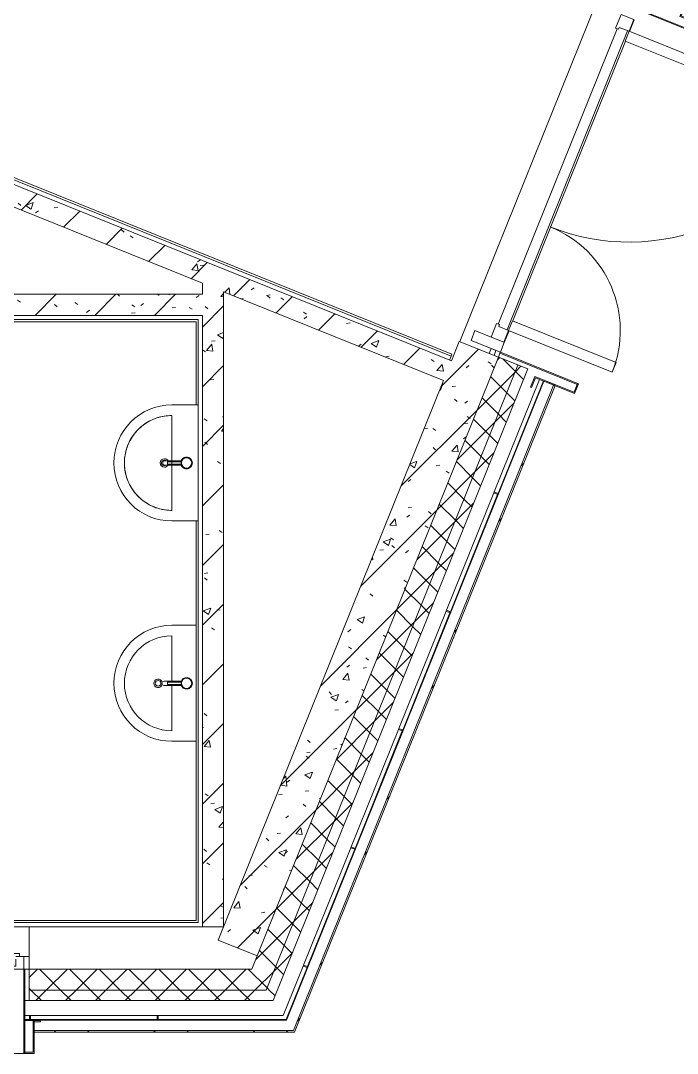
# Model space of a CAD drawing. Header units: millimetres. Extents: x -584918 to 2941280, y 3000189 to 4229862.
# Drawn here: x -414125 to -411009, y 3670675 to 3675572 of the extents above; entities that cross this region are included whole.
import ezdxf

# ---------------------------------------------------------------- set-up
doc = ezdxf.new("R2010")
doc.units = ezdxf.units.MM
for name, color, linetype, lineweight in [('_ Окна', 7, 'Continuous', 0), ('Витраж', 7, 'Continuous', 0), ('Двери', 7, 'Continuous', 0), ('Обобщенные модели', 7, 'Continuous', 0), ('Окна', 7, 'Continuous', 0), ('Панели витража', 7, 'Continuous', 0), ('Перекрытие', 7, 'Continuous', 0), ('Сантехника', 7, 'Continuous', 0), ('Стены', 7, 'Continuous', 0), ('Стены внутренние', 7, 'Continuous', 0), ('Стены наружные', 7, 'Continuous', 0), ('Стены несущие', 7, 'Continuous', 0), ('Стены отделка', 7, 'Continuous', 0), ('Стены перегородки', 7, 'Continuous', 0), ('Стены штриховка', 7, 'Continuous', 0)]:
    doc.layers.add(name, color=color, linetype=linetype, lineweight=lineweight)
pattern_1 = [(45, (-437515.92, 3663725.22), (-141.4214, 141.4214), [])]
pattern_2 = [(50, (-437515.92, 3663725.22), (364.368, -31.8783), [38.1, -419.1]), (355, (-437515.92, 3663725.2), (-70.486, 382.1133), [30.48, -335.28]), (100.451, (-437485.56, 3663722.56), (293.885, 350.2334), [32.38, -356.18]), (46.184, (-437515.92, 3663826.8), (542.1585, -84.086), [57.15, -628.65]), (96.636, (-437470.74, 3663819.8), (474.805, 494.855), [48.57, -534.27]), (351.184, (-437515.9, 3663826.8), (474.81, 494.85), [45.72, -502.92]), (21, (-437465.12, 3663801.42), (303.2285, -204.5305), [38.1, -419.1]), (326, (-437465.12, 3663801.4), (123.604, 368.376), [30.48, -335.28]), (71.451, (-437439.86, 3663784.37), (426.834, 163.8427), [32.38, -356.18]), (37.5, (-437515.92, 3663725.22), (6.17665, 169.11015), [16.764, -314.452, 16.764, -323.596, -336.55]), (37.5, (-437515.92, 3663725.22), (6.17665, 169.11015), [-671.576, 16.764, -319.786]), (7.5, (-437515.92, 3663725.22), (133.6389, 200.3615), [16.764, -177.292, 16.764, -306.832, -128.27]), (7.5, (-437515.92, 3663725.22), (133.6389, 200.3615), [-517.652, 16.764, -111.506]), (327.5, (-437629.21, 3663725.22), (271.1818, -11.45836), [16.764, -110.236, 16.764, -379.476, -525.78]), (327.5, (-437629.21, 3663725.22), (271.1818, -11.45836), [-523.24, 16.764, -509.016]), (317.5, (-437680, 3663725.22), (296.2585, 50.8528), [16.764, -148.336, 16.764, -246.38, -373.38]), (317.5, (-437680, 3663725.22), (296.2585, 50.8528), [-428.244, 16.764, -356.616])]
pattern_3 = [(45, (-437515.92, 3663725.22), (-235.7317, 235.7317), []), (45, (-437358.77, 3663725.22), (-235.7317, 235.7317), [])]
pattern_4 = [(45, (-437515.92, 3663725.22), (-70.71068, 70.71068), []), (135, (-437515.92, 3663725.22), (-70.71068, -70.71068), [])]

# ---------------------------------------------------------------- blocks, each defined once
blk = doc.blocks.new('ADSK_Умывальник_Полукруглый_Керамический_ГОСТ30493-96 с переливом - 2-ой величины-V139-АР Этаж 01')
at = {"layer": 'Сантехника', "color": 253, "true_color": 0xaaaaaa}
for p, q in [((24233.1, 10024.3), (24108.1, 10024.3)), ((24108.1, 9974.3), (24108.1, 9759.3)), ((24108.1, 9739.4), (24108.1, 9524.3)), ((24108.1, 9474.3), (24233.1, 9474.3))]:
    blk.add_line(p, q, dxfattribs=at)
at = {"layer": 'Сантехника', "color": 253, "true_color": 0xaaaaaa, "flags": 128}
blk.add_lwpolyline([(24108.1, 9974.3), (24099.1, 9974.2), (24090.1, 9973.6), (24081.2, 9972.7), (24072.3, 9971.5), (24063.4, 9969.8), (24054.6, 9967.9), (24045.9, 9965.6), (24037.3, 9962.9), (24028.9, 9959.9), (24020.5, 9956.6), (24012.3, 9952.9), (24004.2, 9948.9), (23996.3, 9944.6), (23988.6, 9940), (23981.1, 9935), (23973.8, 9929.8), (23966.6, 9924.3), (23959.8, 9918.5), (23953.1, 9912.4), (23946.7, 9906.1), (23940.6, 9899.5), (23934.7, 9892.7), (23929.1, 9885.6), (23923.8, 9878.4), (23918.8, 9870.9), (23914.1, 9863.2), (23909.7, 9855.4), (23905.6, 9847.4), (23901.8, 9839.2), (23898.4, 9830.9), (23895.3, 9822.4), (23892.6, 9813.8), (23890.2, 9805.2), (23888.1, 9796.4), (23886.4, 9787.6), (23885, 9778.7), (23884.1, 9769.7), (23883.4, 9760.8), (23883.1, 9751.8), (23883.2, 9742.8), (23883.7, 9733.8), (23884.5, 9724.8), (23885.6, 9715.9), (23887.1, 9707), (23889, 9698.2), (23891.2, 9689.5), (23893.8, 9680.9), (23896.7, 9672.3), (23900, 9664), (23903.5, 9655.7), (23907.4, 9647.6), (23911.7, 9639.6), (23916.2, 9631.9), (23921.1, 9624.3), (23926.2, 9616.9), (23931.7, 9609.8), (23937.4, 9602.8), (23943.4, 9596.1), (23949.6, 9589.6), (23956.1, 9583.4), (23962.9, 9577.5), (23969.9, 9571.8), (23977.1, 9566.4), (23984.5, 9561.3), (23992.1, 9556.5), (23999.9, 9552), (24007.9, 9547.9), (24016.1, 9544), (24024.3, 9540.5), (24032.8, 9537.3), (24041.3, 9534.5), (24049.9, 9532), (24058.7, 9529.8), (24067.5, 9528), (24076.4, 9526.6), (24085.3, 9525.5), (24094.3, 9524.8), (24103.3, 9524.4), (24108.1, 9524.3)], dxfattribs=at)
at = {"layer": 'Сантехника', "color": 253, "true_color": 0xaaaaaa}
for centre, radius, start, end in [((24108.1, 9749.3), 275, 90, 270), ((24108.1, 9749.3), 225, 90, 270), ((24073.1, 9749.3), 20, 90, 270), ((24073.1, 9749.3), 20, 30, 90), ((24073.1, 9749.3), 20, 270, 330)]:
    blk.add_arc(centre, radius, start, end, dxfattribs=at)
blk = doc.blocks.new('ADSK_Смеситель_ГОСТ25809-96 - Для умывальника_Однорукояточный-V140-АР Этаж 01')
at = {"layer": 'Сантехника', "color": 253, "true_color": 0xaaaaaa}
for p, q in [((24072, 9759.3), (24068.1, 9759.3)), ((24094.7, 9759.3), (24072, 9759.3)), ((24107.9, 9755.3), (24087.1, 9755.3)), ((24087.1, 9754.3), (24087.1, 9755.3)), ((24087.1, 9755.3), (24087.1, 9754.3)), ((24087.1, 9744.3), (24087.1, 9754.3)), ((24152.9, 9759.3), (24094.7, 9759.3)), ((24153.5, 9755.3), (24107.9, 9755.3)), ((24108, 9754.3), (24108, 9744.3)), ((24068.1, 9739.3), (24072, 9739.3)), ((24072, 9739.3), (24094.7, 9739.3)), ((24087.1, 9744.3), (24087.1, 9743.3)), ((24087.1, 9743.3), (24087.1, 9744.3)), ((24087.1, 9743.3), (24107.9, 9743.3)), ((24094.7, 9739.3), (24152.9, 9739.3)), ((24107.9, 9743.3), (24153.5, 9743.3))]:
    blk.add_line(p, q, dxfattribs=at)
for radius, start, end in [(27.5, 90, 168.9224), (27.5, 135, 168.0233), (24.5, 90, 270), (24.5, 165, 169.7702), (24.5, 165, 169.7702), (27.5, 113.3122, 126.6881), (27.5, 90, 108.0231), (27.5, 71.9769, 90), (27.5, 270, 90), (24.5, 270, 90), (27.5, 53.3119, 66.6878), (27.5, 11.9767, 45), (27.5, 353.3116, 6.6875), (27.5, 191.0769, 270), (27.5, 191.9774, 225), (24.5, 190.2298, 195), (24.5, 190.2298, 195), (27.5, 233.3128, 246.6887), (27.5, 251.9777, 270), (27.5, 270, 288.0223), (27.5, 293.3113, 306.6872), (27.5, 315, 348.0226)]:
    blk.add_arc((24178.1, 9749.3), radius, start, end, dxfattribs=at)
for start_param, end_param in [(0.036761, 1.570796), (1.570796, 3.141593)]:
    blk.add_ellipse((24068.1, 9749.3), major_axis=(0, 10), ratio=0.965926, start_param=start_param, end_param=end_param, dxfattribs=at)
for points, knots in [([(24064.9, 9749.3), (24064.9, 9750.2), (24065.1, 9751.5), (24065.5, 9753.2), (24065.9, 9754.3), (24066.3, 9755.3), (24066.7, 9755.9), (24067.1, 9756.6), (24067.7, 9757.3), (24068.3, 9757.9), (24068.9, 9758.3), (24069.3, 9758.6), (24069.7, 9758.8), (24070.2, 9759), (24070.6, 9759.1), (24071.1, 9759.3), (24071.5, 9759.3), (24071.9, 9759.3), (24072, 9759.3)], [0, 0, 0, 0, 0.0833333, 0.125, 0.1666667, 0.2083333, 0.2291667, 0.25, 0.2916667, 0.3333333, 0.3541667, 0.375, 0.3958333, 0.4166667, 0.4375, 0.4583333, 0.4791667, 0.5, 0.5, 0.5, 0.5]), ([(24072, 9739.3), (24071.9, 9739.3), (24071.5, 9739.3), (24071.1, 9739.4), (24070.6, 9739.5), (24070.2, 9739.7), (24069.7, 9739.9), (24069.3, 9740.1), (24068.9, 9740.4), (24068.5, 9740.7), (24068.1, 9741), (24067.6, 9741.5), (24067.1, 9742.1), (24066.7, 9742.7), (24066.3, 9743.4), (24065.9, 9744.3), (24065.5, 9745.5), (24065.1, 9747.2), (24064.9, 9748.5), (24064.9, 9749.3)], [0.5, 0.5, 0.5, 0.5, 0.5208333, 0.5416667, 0.5625, 0.5833333, 0.6041667, 0.625, 0.6458333, 0.6666667, 0.6875, 0.7083333, 0.75, 0.7708333, 0.7916667, 0.8333333, 0.875, 0.9166667, 1, 1, 1, 1]), ([(24098.4, 9754.3), (24098.1, 9755.8), (24097.2, 9757.8), (24095.8, 9759.1), (24095.1, 9759.3), (24094.7, 9759.3)], [0.1666667, 0.1666667, 0.1666667, 0.1666667, 0.3333333, 0.4166667, 0.5, 0.5, 0.5, 0.5]), ([(24107.4, 9755.3), (24107.4, 9755.3), (24107.4, 9755.3), (24107.4, 9755.2), (24107.4, 9755), (24107.3, 9754.8), (24107.3, 9754.5), (24107.3, 9754.3)], [0, 0, 0, 0, 0.166667, 0.333333, 0.5, 0.666667, 1, 1, 1, 1]), ([(24154.6, 9756), (24154.5, 9755.9), (24154.5, 9755.8), (24154.4, 9755.4), (24154.2, 9754.8), (24154.1, 9754.2), (24154, 9753.9)], [0.77430556, 0.77430556, 0.77430556, 0.77430556, 0.78298611, 0.79166667, 0.82638889, 0.86111111, 0.86111111, 0.86111111, 0.86111111]), ([(24107.9, 9743.3), (24107.9, 9743.3), (24107.9, 9743.4), (24107.9, 9743.5), (24107.9, 9743.6), (24108, 9743.9), (24108, 9744.2), (24108, 9744.3)], [0, 0, 0, 0, 0.166667, 0.333333, 0.5, 0.666667, 1, 1, 1, 1]), ([(24154, 9744.8), (24154.1, 9744.6), (24154.2, 9744.1), (24154.3, 9743.5), (24154.4, 9743), (24154.5, 9742.8), (24154.5, 9742.7)], [0.13888889, 0.13888889, 0.13888889, 0.13888889, 0.16666667, 0.19444444, 0.20833333, 0.22222222, 0.22222222, 0.22222222, 0.22222222])]:
    blk.add_open_spline(points, degree=3, knots=knots, dxfattribs=at)
for points in [[(24108, 9754.3), (24108, 9754.5), (24108, 9754.9), (24107.9, 9755.2), (24107.9, 9755.3), (24107.9, 9755.3)], [(24153.4, 9754.3), (24153.1, 9752.7), (24152.8, 9749.3), (24153.1, 9746), (24153.4, 9744.3)], [(24153.1, 9755.2), (24153.1, 9755.3), (24153.1, 9755.3), (24153.1, 9755.3), (24153.1, 9755.3)], [(24153.5, 9755.3), (24153.5, 9755.3), (24153.5, 9755.2), (24153.5, 9755), (24153.5, 9754.8), (24153.5, 9754.6), (24153.4, 9754.4), (24153.4, 9754.3)], [(24094.7, 9739.3), (24095.1, 9739.3), (24095.8, 9739.6), (24096.9, 9740.6), (24097.8, 9742.2), (24098.2, 9743.6), (24098.4, 9744.3)], [(24107.3, 9744.3), (24107.3, 9744.2), (24107.3, 9743.8), (24107.4, 9743.4), (24107.4, 9743.3), (24107.4, 9743.3)], [(24153.1, 9743.3), (24153.1, 9743.3), (24153.1, 9743.3), (24153.1, 9743.4)], [(24153.4, 9744.3), (24153.4, 9744.2), (24153.5, 9744.1), (24153.5, 9743.8), (24153.5, 9743.6), (24153.5, 9743.5), (24153.5, 9743.4), (24153.5, 9743.4)]]:
    blk.add_open_spline(points, degree=3, dxfattribs=at)
blk = doc.blocks.new('ADSK_СифонБутылочный_ГОСТ23289-94 - Для умывальника_Вертикальный выпуск_DN40-V141-АР Этаж 01')
at = {"layer": 'Сантехника', "color": 253, "true_color": 0xaaaaaa}
for radius, start, end in [(20, 158.285, 163.4876), (20, 158.285, 163.4876), (13.3, 174.0842, 180), (13.3, 180, 259.0621), (13.3, 1.0701, 90)]:
    blk.add_arc((0, 0), radius, start, end, dxfattribs=at)
blk = doc.blocks.new('ВК_Домодедово_rvt-1-АР Этаж 01')
at = {"layer": 'Сантехника', "color": 253, "lineweight": 9, "true_color": 0xaaaaaa}
for name in ['ADSK_Умывальник_Полукруглый_Керамический_ГОСТ30493-96 с переливом - 2-ой величины-V139-АР Этаж 01', 'ADSK_Смеситель_ГОСТ25809-96 - Для умывальника_Однорукояточный-V140-АР Этаж 01']:
    blk.add_blockref(name, (0, 0), dxfattribs=at)
at = {"layer": 'Сантехника', "color": 253, "lineweight": 9, "true_color": 0xaaaaaa, "rotation": 48.00000000000064}
blk.add_blockref('ADSK_СифонБутылочный_ГОСТ23289-94 - Для умывальника_Вертикальный выпуск_DN40-V141-АР Этаж 01', (24073.1, 9749.3), dxfattribs=at)
blk = doc.blocks.new('ASVP_2D_Раковина - Раковина 550х420-V214-АР Этаж 01')
at = {"layer": 'Сантехника'}
for p, q in [((-119.1, 150.6), (-119.1, 231.9)), ((-115.1, 216), (-115.1, 149.6)), ((-103.1, 216), (-115.1, 216)), ((-103.1, 149.6), (-103.1, 216)), ((-99.1, 231.9), (-99.1, 150.6)), ((-384.1, 195), (-384.1, 80)), ((-384.1, 80), (-384.1, 195)), ((-334.1, 195), (-119.1, 195)), ((115.9, 195), (-99.1, 195)), ((165.9, 80), (165.9, 195)), ((165.9, 195), (165.9, 80))]:
    blk.add_line(p, q, dxfattribs=at)
for centre, radius in [((-109.1, 260), 13.3), ((-109.1, 125), 24.5)]:
    blk.add_circle(centre, radius, dxfattribs=at)
for centre, radius, start, end in [((-109.1, 195), 275, 360, 180), ((-109.1, 195), 275, 360, 180), ((-109.1, 195), 225, 0, 180), ((-109.1, 260), 20, 284.1438, 255.8562), ((-109.1, 231.9), 10, 0, 180), ((-109.1, 125), 27.5, 102.6043, 77.3977), ((-109.1, 125), 25.3, 76.2933, 103.7089)]:
    blk.add_arc(centre, radius, start, end, dxfattribs=at)
blk = doc.blocks.new('Окно_ПВХ_1Створка_1Фрамуга-верх - ОП_2100_h_х950_1ст1фр-7889829-АР Этаж 01')
at = {"layer": '_ Окна'}
for p, q in [((-419, 100), (-500, 100)), ((-500, 100), (-500, 40)), ((-475, 40), (-475, 100)), ((-419, 86), (-419, 100)), ((419, 100), (419, 86)), ((500, 100), (419, 100)), ((475, 40), (475, 100)), ((500, 40), (500, 100)), ((-437, 54), (-437, 86)), ((-437, 86), (-419, 86)), ((-370, 86), (-419, 86)), ((-388, 72), (-388, 40)), ((-370, 72), (-388, 72)), ((-388, 72), (388, 72)), ((-370, 86), (-370, 72)), ((370, 86), (370, 72)), ((370, 86), (419, 86)), ((370, 72), (388, 72)), ((388, 72), (388, 40)), ((419, 86), (437, 86)), ((437, 86), (437, 54)), ((-500, 40), (-437, 40)), ((-455, 26), (-455, 40)), ((-370, 26), (-455, 26)), ((-388, 40), (-370, 40)), ((-388, 40), (388, 40)), ((-370, 40), (-370, 26)), ((370, 40), (370, 26)), ((388, 40), (370, 40)), ((455, 26), (370, 26)), ((437, 40), (500, 40)), ((455, 40), (455, 26))]:
    blk.add_line(p, q, dxfattribs=at)
at = {"layer": 'Окна'}
for p, q in [((-419, 100), (419, 100)), ((-370, 86), (370, 86)), ((-413.5, -34), (-413.5, 26)), ((-393.5, 26), (-393.5, -34)), ((370, 26), (-370, 26)), ((-393.5, -34), (-413.5, -34))]:
    blk.add_line(p, q, dxfattribs=at)
blk = doc.blocks.new('ASVP_ДверьАлюминиеваяВитражная_2 полотна - Остекленная Наружная  Коричневая-7863129-АР Этаж 01')
at = {"layer": 'Двери', "lineweight": 18}
for p, q in [((-765, 1032.5), (-715, 1032.5)), ((-765, 32.5), (-765, 1032.5)), ((-715, 1032.5), (-715, 32.5)), ((765, 562.5), (715, 562.5)), ((715, 562.5), (715, 32.5)), ((765, 32.5), (765, 562.5)), ((-825, 32.5), (-765, 32.5)), ((-825, -32.5), (-825, 32.5)), ((-715, 32.5), (-765, 32.5)), ((-765, 32.5), (-765, -17.5)), ((715, 32.5), (765, 32.5)), ((825, 32.5), (765, 32.5)), ((765, 32.5), (765, -17.5)), ((825, -32.5), (825, 32.5)), ((-755, -32.5), (-825, -32.5)), ((-765, -17.5), (-755, -17.5)), ((-755, -17.5), (-755, -32.5)), ((765, -17.5), (755, -17.5)), ((755, -17.5), (755, -32.5)), ((755, -32.5), (825, -32.5))]:
    blk.add_line(p, q, dxfattribs=at)
at = {"layer": 'Двери'}
for centre, radius, start, end in [((-765, 32.5), 1000, 360, 90), ((765, 32.5), 530, 90, 180)]:
    blk.add_arc(centre, radius, start, end, dxfattribs=at)
blk = doc.blocks.new('Системная панель - Глухая панель_25 мм-V248-АР Этаж 01')
at = {"layer": 'Панели витража', "lineweight": 18}
for p, q in [((12.5, 12.5), (-12.5, 12.5)), ((-12.5, 12.5), (-12.5, -12.5)), ((12.5, -12.5), (12.5, 12.5)), ((-12.5, -12.5), (12.5, -12.5))]:
    blk.add_line(p, q, dxfattribs=at)
blk = doc.blocks.new('Прямоугольный импост - Порожек 10х50-7857887-АР Этаж 01')
at = {"layer": 'Витраж'}
for p, q in [((-24309.1, 26034.3), (-24309.1, 27564.3)), ((-24259.1, 27554.3), (-24259.1, 26044.3))]:
    blk.add_line(p, q, dxfattribs=at)
blk = doc.blocks.new('Прямоугольный импост - 50х150_RAL 3009-V249-АР Этаж 01')
at = {"layer": 'Витраж', "lineweight": 18}
for p, q in [((-25, 115), (25, 115)), ((-25, 32.5), (-25, 115)), ((25, 115), (25, -35)), ((-25, -35), (-25, -32.5)), ((25, -35), (-25, -35))]:
    blk.add_line(p, q, dxfattribs=at)
blk = doc.blocks.new('Прямоугольный импост - 5х20 мм  _зазор керамогранита цоколя_-7684918-АР Этаж 01')
at = {"layer": 'Витраж'}
for p, q in [((-2.5, -10), (-2.5, 10)), ((-2.5, 10), (2.5, 10)), ((2.5, 10), (2.5, -10)), ((2.5, -10), (-2.5, -10))]:
    blk.add_line(p, q, dxfattribs=at)
blk = doc.blocks.new('ASVP_ОТКОС МЕТАЛЛИЧЕСКИЙ_Двери1 - Откос дверей-7899970-АР Этаж 01')
at = {"layer": 'Обобщенные модели'}
for p, q in [((-875, 100), (-925, 100)), ((-925, 100), (-925, -100)), ((-880, 100), (-880, -300)), ((-875, 100), (-880, 100)), ((-875, -300), (-875, 100)), ((-875, 95), (-875, 100)), ((880, 100), (875, 100)), ((875, 100), (875, -300)), ((925, 100), (875, 100)), ((875, 100), (875, 95)), ((880, -300), (880, 100)), ((925, -100), (925, 100)), ((-920, -105), (-920, 95)), ((-920, 95), (-875, 95)), ((875, 95), (920, 95)), ((920, 95), (920, -105)), ((-925, -100), (-975, -100)), ((-975, -100), (-975, -105)), ((-975, -105), (-920, -105)), ((920, -105), (975, -105)), ((975, -100), (925, -100)), ((975, -105), (975, -100)), ((-880, -300), (-875, -300)), ((875, -300), (880, -300))]:
    blk.add_line(p, q, dxfattribs=at)
blk = doc.blocks.new('Откос с зашивкой _верх_низ_ - Откос-V251-АР Этаж 01')
at = {"layer": 'Обобщенные модели'}
for p, q in [((-525, 100), (-525, -50)), ((-475, 100), (-525, 100)), ((-480, 100), (-480, -300)), ((-475, 100), (-480, 100)), ((475, 100), (-475, 100)), ((-475, -300), (-475, 100)), ((-475, 95), (-475, 100)), ((-475, 100), (475, 100)), ((480, 100), (475, 100)), ((475, 100), (475, -300)), ((525, 100), (475, 100)), ((475, 100), (475, 95)), ((480, -300), (480, 100)), ((525, -50), (525, 100)), ((-520, -55), (-520, 95)), ((-520, 95), (-475, 95)), ((475, 95), (520, 95)), ((520, 95), (520, -55)), ((-525, -50), (-555, -50)), ((-555, -50), (-555, -55)), ((-555, -55), (-520, -55)), ((-480, -55), (-520, -55)), ((520, -55), (480, -55)), ((520, -55), (555, -55)), ((555, -50), (525, -50)), ((555, -55), (555, -50))]:
    blk.add_line(p, q, dxfattribs=at)

msp = doc.modelspace()

# ---------------------------------------------------------------- hatches: boundary and pattern name
at = {"layer": 'Стены внутренние'}
h = msp.add_hatch(dxfattribs=at)
h.set_pattern_fill('FP_1', color=256, style=0, pattern_type=2)
h.set_pattern_definition(pattern_1)
h.paths.add_polyline_path([(-412118.579, 3673865.758), (-412081.201, 3673958.51), (-415726.351, 3675427.45), (-415755.026, 3675355.395), (-415755.026, 3675331.192), (-412300.648, 3673939.129)])
h = msp.add_hatch(dxfattribs=at)
h.set_pattern_fill('FP_2', color=256, style=0, pattern_type=2)
h.set_pattern_definition(pattern_2)
h.paths.add_polyline_path([(-412118.579, 3673865.758), (-412081.201, 3673958.51), (-415726.351, 3675427.45), (-415755.026, 3675355.395), (-415755.026, 3675331.192), (-412300.648, 3673939.129)])
h = msp.add_hatch(dxfattribs=at)
h.set_pattern_fill('FP_1', color=256, style=0, pattern_type=2)
h.set_pattern_definition(pattern_1)
h.paths.add_polyline_path([(-413162.797, 3671274.55), (-413162.797, 3674286.562), (-413262.797, 3674326.861), (-413262.797, 3671274.55), (-413188.033, 3671274.55)])
h = msp.add_hatch(dxfattribs=at)
h.set_pattern_fill('FP_2', color=256, style=0, pattern_type=2)
h.set_pattern_definition(pattern_2)
h.paths.add_polyline_path([(-413162.797, 3671274.55), (-413162.797, 3674286.562), (-413262.797, 3674326.861), (-413262.797, 3671274.55), (-413188.033, 3671274.55)])
h = msp.add_hatch(dxfattribs=at)
h.set_pattern_fill('FP_1', color=256, style=0, pattern_type=2)
h.set_pattern_definition(pattern_1)
h.paths.add_polyline_path([(-413262.797, 3674174.55), (-413262.797, 3674274.55), (-415535.026, 3674274.55), (-415535.026, 3674174.55), (-413606.183, 3674174.55)])
h = msp.add_hatch(dxfattribs=at)
h.set_pattern_fill('FP_2', color=256, style=0, pattern_type=2)
h.set_pattern_definition(pattern_2)
h.paths.add_polyline_path([(-413262.797, 3674174.55), (-413262.797, 3674274.55), (-415535.026, 3674274.55), (-415535.026, 3674174.55), (-413606.183, 3674174.55)])
at = {"layer": 'Стены наружные'}
h = msp.add_hatch(dxfattribs=at)
h.set_pattern_fill('FP_1', color=256, style=0, pattern_type=2)
h.set_pattern_definition(pattern_1)
h.paths.add_polyline_path([(-413002.529, 3671137.172), (-411858.32, 3673976.506), (-412043.824, 3674051.262), (-413188.033, 3671211.928), (-413027.765, 3671147.342)])
h = msp.add_hatch(dxfattribs=at)
h.set_pattern_fill('FP_2', color=256, style=0, pattern_type=2)
h.set_pattern_definition(pattern_2)
h.paths.add_polyline_path([(-413002.529, 3671137.172), (-411858.32, 3673976.506), (-412043.824, 3674051.262), (-413188.033, 3671211.928), (-413027.765, 3671147.342)])
h = msp.add_hatch(dxfattribs=at)
h.set_pattern_fill('FP_57', color=256, style=0, pattern_type=2)
h.set_pattern_definition(pattern_4)
h.paths.add_polyline_path([(-413022.816, 3671074.55), (-412919.951, 3671074.55), (-411765.568, 3673939.129), (-411858.32, 3673976.506), (-413027.765, 3671074.55)])
h = msp.add_hatch(dxfattribs=at)
h.set_pattern_fill('FP_57', color=256, style=0, pattern_type=2)
h.set_pattern_definition(pattern_4)
h.paths.add_polyline_path([(-412906.342, 3670974.55), (-411719.192, 3673920.44), (-411765.568, 3673939.129), (-412960.249, 3670974.55), (-412919.951, 3670974.55)])
h = msp.add_hatch(dxfattribs=at)
h.set_pattern_fill('FP_6', color=256, style=0, pattern_type=2)
h.set_pattern_definition(pattern_3)
h.paths.add_polyline_path([(-412830.618, 3670774.55), (-412825.217, 3670774.55), (-411589.409, 3673841.186), (-411596.829, 3673844.176), (-412833.842, 3670774.55)])
h = msp.add_hatch(dxfattribs=at)
h.set_pattern_fill('FP_57', color=256, style=0, pattern_type=2)
h.set_pattern_definition(pattern_4)
h.paths.add_polyline_path([(-413027.765, 3670974.55), (-412960.249, 3670974.55), (-412919.951, 3671074.55), (-414085.026, 3671074.55), (-414085.026, 3670974.55), (-413254.404, 3670974.55)])
h.paths.add_polyline_path([(-417285.026, 3670974.55), (-417285.026, 3671074.55), (-418585.026, 3671074.55), (-418585.026, 3670974.55), (-417305.026, 3670974.55)])
h.paths.add_polyline_path([(-416265.026, 3670974.55), (-415085.026, 3670974.55), (-415085.026, 3671074.55), (-416285.026, 3671074.55), (-416285.026, 3670974.55)])
h = msp.add_hatch(dxfattribs=at)
h.set_pattern_fill('FP_57', color=256, style=0, pattern_type=2)
h.set_pattern_definition(pattern_4)
h.paths.add_polyline_path([(-413254.404, 3670924.55), (-412926.491, 3670924.55), (-412906.342, 3670974.55), (-414085.026, 3670974.55), (-414085.026, 3670924.55), (-414060.026, 3670924.55)])
h.paths.add_polyline_path([(-418485.026, 3670924.55), (-417285.026, 3670924.55), (-417285.026, 3670974.55), (-418635.026, 3670974.55), (-418635.026, 3670924.55), (-418585.026, 3670924.55)])
h.paths.add_polyline_path([(-415120.774, 3670924.55), (-415085.026, 3670924.55), (-415085.026, 3670974.55), (-416285.026, 3670974.55), (-416285.026, 3670924.55), (-416053.958, 3670924.55)])
h = msp.add_hatch(dxfattribs=at)
h.set_pattern_fill('FP_6', color=256, style=0, pattern_type=2)
h.set_pattern_definition(pattern_3)
h.paths.add_polyline_path([(-412887.749, 3670774.55), (-412833.842, 3670774.55), (-412830.618, 3670782.55), (-414060.026, 3670782.55), (-414060.026, 3670774.55), (-413027.765, 3670774.55)])

# ---------------------------------------------------------------- linework, layer by layer
at = {"layer": 'Перекрытие'}
for p, q in [((-412041.969, 3674050.514), (-410621.619, 3677575.086)), ((-411235.982, 3675520.825), (-411213.556, 3675576.476)), ((-411789.171, 3674148.097), (-411254.671, 3675474.449)), ((-411830.287, 3674046.07), (-411807.86, 3674101.721)), ((-411858.32, 3673976.506), (-411850.844, 3673995.057))]:
    msp.add_line(p, q, dxfattribs=at)
at = {"layer": 'Стены'}
for p, q in [((-411878.532, 3673337.764), (-411663.61, 3673871.088)), ((-411645.06, 3673863.612), (-411859.981, 3673330.289)), ((-412104.666, 3672776.615), (-411880.4, 3673333.127)), ((-411861.85, 3673325.651), (-412086.116, 3672769.14)), ((-411861.85, 3673325.651), (-411880.4, 3673333.127)), ((-411859.981, 3673330.289), (-411878.532, 3673337.764)), ((-412330.801, 3672215.466), (-412106.535, 3672771.978)), ((-412087.985, 3672764.502), (-412106.535, 3672771.978)), ((-412086.116, 3672769.14), (-412104.666, 3672776.615)), ((-412087.985, 3672764.502), (-412312.25, 3672207.991)), ((-412556.935, 3671654.317), (-412332.67, 3672210.829)), ((-412314.119, 3672203.353), (-412538.385, 3671646.842)), ((-412314.119, 3672203.353), (-412332.67, 3672210.829)), ((-412312.25, 3672207.991), (-412330.801, 3672215.466)), ((-412783.07, 3671093.169), (-412558.804, 3671649.68)), ((-412540.254, 3671642.204), (-412764.52, 3671085.693)), ((-412540.254, 3671642.204), (-412558.804, 3671649.68)), ((-412538.385, 3671646.842), (-412556.935, 3671654.317)), ((-412879.23, 3670854.55), (-412784.939, 3671088.531)), ((-412766.389, 3671081.055), (-412865.727, 3670834.55)), ((-412766.389, 3671081.055), (-412784.939, 3671088.531)), ((-412764.52, 3671085.693), (-412783.07, 3671093.169)), ((-414105.026, 3670854.55), (-414082.478, 3670854.55)), ((-414082.478, 3670834.55), (-414105.026, 3670834.55)), ((-414082.478, 3670834.55), (-414082.478, 3670854.55)), ((-414077.478, 3670854.55), (-413477.478, 3670854.55)), ((-414077.478, 3670834.55), (-414077.478, 3670854.55)), ((-413477.478, 3670834.55), (-414077.478, 3670834.55)), ((-413477.478, 3670834.55), (-413477.478, 3670854.55)), ((-413472.478, 3670854.55), (-412879.23, 3670854.55)), ((-413472.478, 3670834.55), (-413472.478, 3670854.55)), ((-412865.727, 3670834.55), (-413472.478, 3670834.55))]:
    msp.add_line(p, q, dxfattribs=at)
at = {"layer": 'Стены внутренние'}
for p, q in [((-415069.584, 3675195.128), (-412079.263, 3673990.073)), ((-413292.797, 3674144.55), (-415505.026, 3674144.55)), ((-413292.797, 3673749.55), (-413292.797, 3674144.55)), ((-412079.263, 3673990.073), (-412083.001, 3673980.798)), ((-413292.797, 3671304.55), (-413292.797, 3673199.55)), ((-418255.026, 3671304.55), (-413292.797, 3671304.55))]:
    msp.add_line(p, q, dxfattribs=at)
at = {"layer": 'Стены наружные'}
for p, q in [((-414085.026, 3671274.55), (-414085.026, 3671134.55)), ((-414085.026, 3670924.55), (-414105.026, 3670924.55)), ((-414105.026, 3670832.55), (-414060.026, 3670832.55))]:
    msp.add_line(p, q, dxfattribs=at)
at = {"layer": 'Стены несущие'}
for p, q in [((-412081.201, 3673958.51), (-415726.351, 3675427.45)), ((-415755.026, 3675331.192), (-413262.797, 3674326.861)), ((-413262.797, 3674326.861), (-413262.797, 3674274.55)), ((-413162.797, 3674286.562), (-412118.579, 3673865.758)), ((-413162.797, 3671274.55), (-413162.797, 3674286.562)), ((-413262.797, 3674274.55), (-415535.026, 3674274.55)), ((-415535.026, 3674174.55), (-413262.797, 3674174.55)), ((-413262.797, 3674174.55), (-413262.797, 3671274.55)), ((-412043.824, 3674051.262), (-412081.201, 3673958.51)), ((-411858.32, 3673976.506), (-412043.824, 3674051.262)), ((-413002.529, 3671137.172), (-411858.32, 3673976.506)), ((-411858.32, 3673976.506), (-413002.529, 3671137.172)), ((-412118.579, 3673865.758), (-413188.033, 3671211.928)), ((-413262.797, 3671274.55), (-413162.797, 3671274.55)), ((-413188.033, 3671211.928), (-413002.529, 3671137.172))]:
    msp.add_line(p, q, dxfattribs=at)
at = {"layer": 'Стены отделка'}
for p, q in [((-412083.001, 3673980.798), (-415589.022, 3675393.672)), ((-415515.026, 3674154.55), (-413282.797, 3674154.55)), ((-413282.797, 3674154.55), (-413282.797, 3671294.55)), ((-412090.477, 3673962.247), (-412083.001, 3673980.798)), ((-411643.205, 3673862.865), (-412864.376, 3670832.55)), ((-411589.409, 3673841.186), (-411643.205, 3673862.865)), ((-412825.217, 3670774.55), (-411589.409, 3673841.186)), ((-418285.026, 3671274.55), (-413262.797, 3671274.55)), ((-413282.797, 3671294.55), (-418265.026, 3671294.55)), ((-412864.376, 3670832.55), (-414060.026, 3670832.55)), ((-414060.026, 3670832.55), (-414060.026, 3670774.55)), ((-414060.026, 3670774.55), (-412825.217, 3670774.55))]:
    msp.add_line(p, q, dxfattribs=at)
at = {"layer": 'Стены перегородки'}
for p, q in [((-411719.192, 3673920.44), (-411858.32, 3673976.506)), ((-412926.491, 3670924.55), (-411719.192, 3673920.44)), ((-413002.529, 3671137.172), (-413027.765, 3671074.55)), ((-413027.765, 3671074.55), (-414085.026, 3671074.55)), ((-414085.026, 3671074.55), (-414085.026, 3670924.55)), ((-414085.026, 3670924.55), (-412926.491, 3670924.55))]:
    msp.add_line(p, q, dxfattribs=at)
at = {"layer": 'Стены штриховка'}
for p, q in [((-412960.249, 3670974.55), (-411765.568, 3673939.129)), ((-412830.618, 3670782.55), (-411596.829, 3673844.176)), ((-414085.026, 3670974.55), (-412960.249, 3670974.55)), ((-414060.026, 3670782.55), (-412830.618, 3670782.55))]:
    msp.add_line(p, q, dxfattribs=at)

# ---------------------------------------------------------------- block references
msp.add_blockref('ВК_Домодедово_rvt-1-АР Этаж 01', (-437515.924, 3663725.217))
at = {"layer": 'Витраж', "rotation": 158.0513009165062}
msp.add_blockref('Прямоугольный импост - Порожек 10х50-7857887-АР Этаж 01', (-424061.392, 3708758.064), dxfattribs=at)
at = {"layer": 'Витраж', "extrusion": (0, 0, -1)}
for name, p, rotation in [('Прямоугольный импост - 50х150_RAL 3009-V249-АР Этаж 01', (411872.094, 3674035.964), 291.9486990835446), ('Прямоугольный импост - 5х20 мм  _зазор керамогранита цоколя_-7684918-АР Этаж 01', (411870.191, 3673331.708), 291.9486990835428), ('Прямоугольный импост - 5х20 мм  _зазор керамогранита цоколя_-7684918-АР Этаж 01', (412096.325, 3672770.559), 291.9486990835428), ('Прямоугольный импост - 5х20 мм  _зазор керамогранита цоколя_-7684918-АР Этаж 01', (412322.46, 3672209.41), 291.9486990835428), ('Прямоугольный импост - 5х20 мм  _зазор керамогранита цоколя_-7684918-АР Этаж 01', (412548.595, 3671648.261), 291.9486990835428), ('Прямоугольный импост - 5х20 мм  _зазор керамогранита цоколя_-7684918-АР Этаж 01', (412774.729, 3671087.112), 291.9486990835428)]:
    msp.add_blockref(name, p, dxfattribs=dict(at, rotation=rotation))
for p in [(414079.978, 3670844.55), (413474.978, 3670844.55)]:
    msp.add_blockref('Прямоугольный импост - 5х20 мм  _зазор керамогранита цоколя_-7684918-АР Этаж 01', p, dxfattribs=at)
at = {"layer": 'Двери', "rotation": 248.0513009164555}
msp.add_blockref('ASVP_ДверьАлюминиеваяВитражная_2 полотна - Остекленная Наружная  Коричневая-7863129-АР Этаж 01', (-411554.384, 3674824.356), dxfattribs=at)
at = {"layer": 'Обобщенные модели'}
for name, p, rotation in [('ASVP_ОТКОС МЕТАЛЛИЧЕСКИЙ_Двери1 - Откос дверей-7899970-АР Этаж 01', (-411243.666, 3674699.14), 248.0513009164557), ('Откос с зашивкой _верх_низ_ - Откос-V251-АР Этаж 01', (-414585.026, 3670774.55), 180)]:
    msp.add_blockref(name, p, dxfattribs=dict(at, rotation=rotation))
at = {"layer": 'Окна', "rotation": 180}
msp.add_blockref('Окно_ПВХ_1Створка_1Фрамуга-верх - ОП_2100_h_х950_1ст1фр-7889829-АР Этаж 01', (-414585.026, 3671174.55), dxfattribs=at)
at = {"layer": 'Панели витража', "rotation": 248.0513009164555}
msp.add_blockref('Системная панель - Глухая панель_25 мм-V248-АР Этаж 01', (-411886.111, 3674001.183), dxfattribs=at)
at = {"layer": 'Сантехника', "rotation": 90}
msp.add_blockref('ASVP_2D_Раковина - Раковина 550х420-V214-АР Этаж 01', (-413212.797, 3672538.625), dxfattribs=at)

doc.saveas('drawing.dxf')
